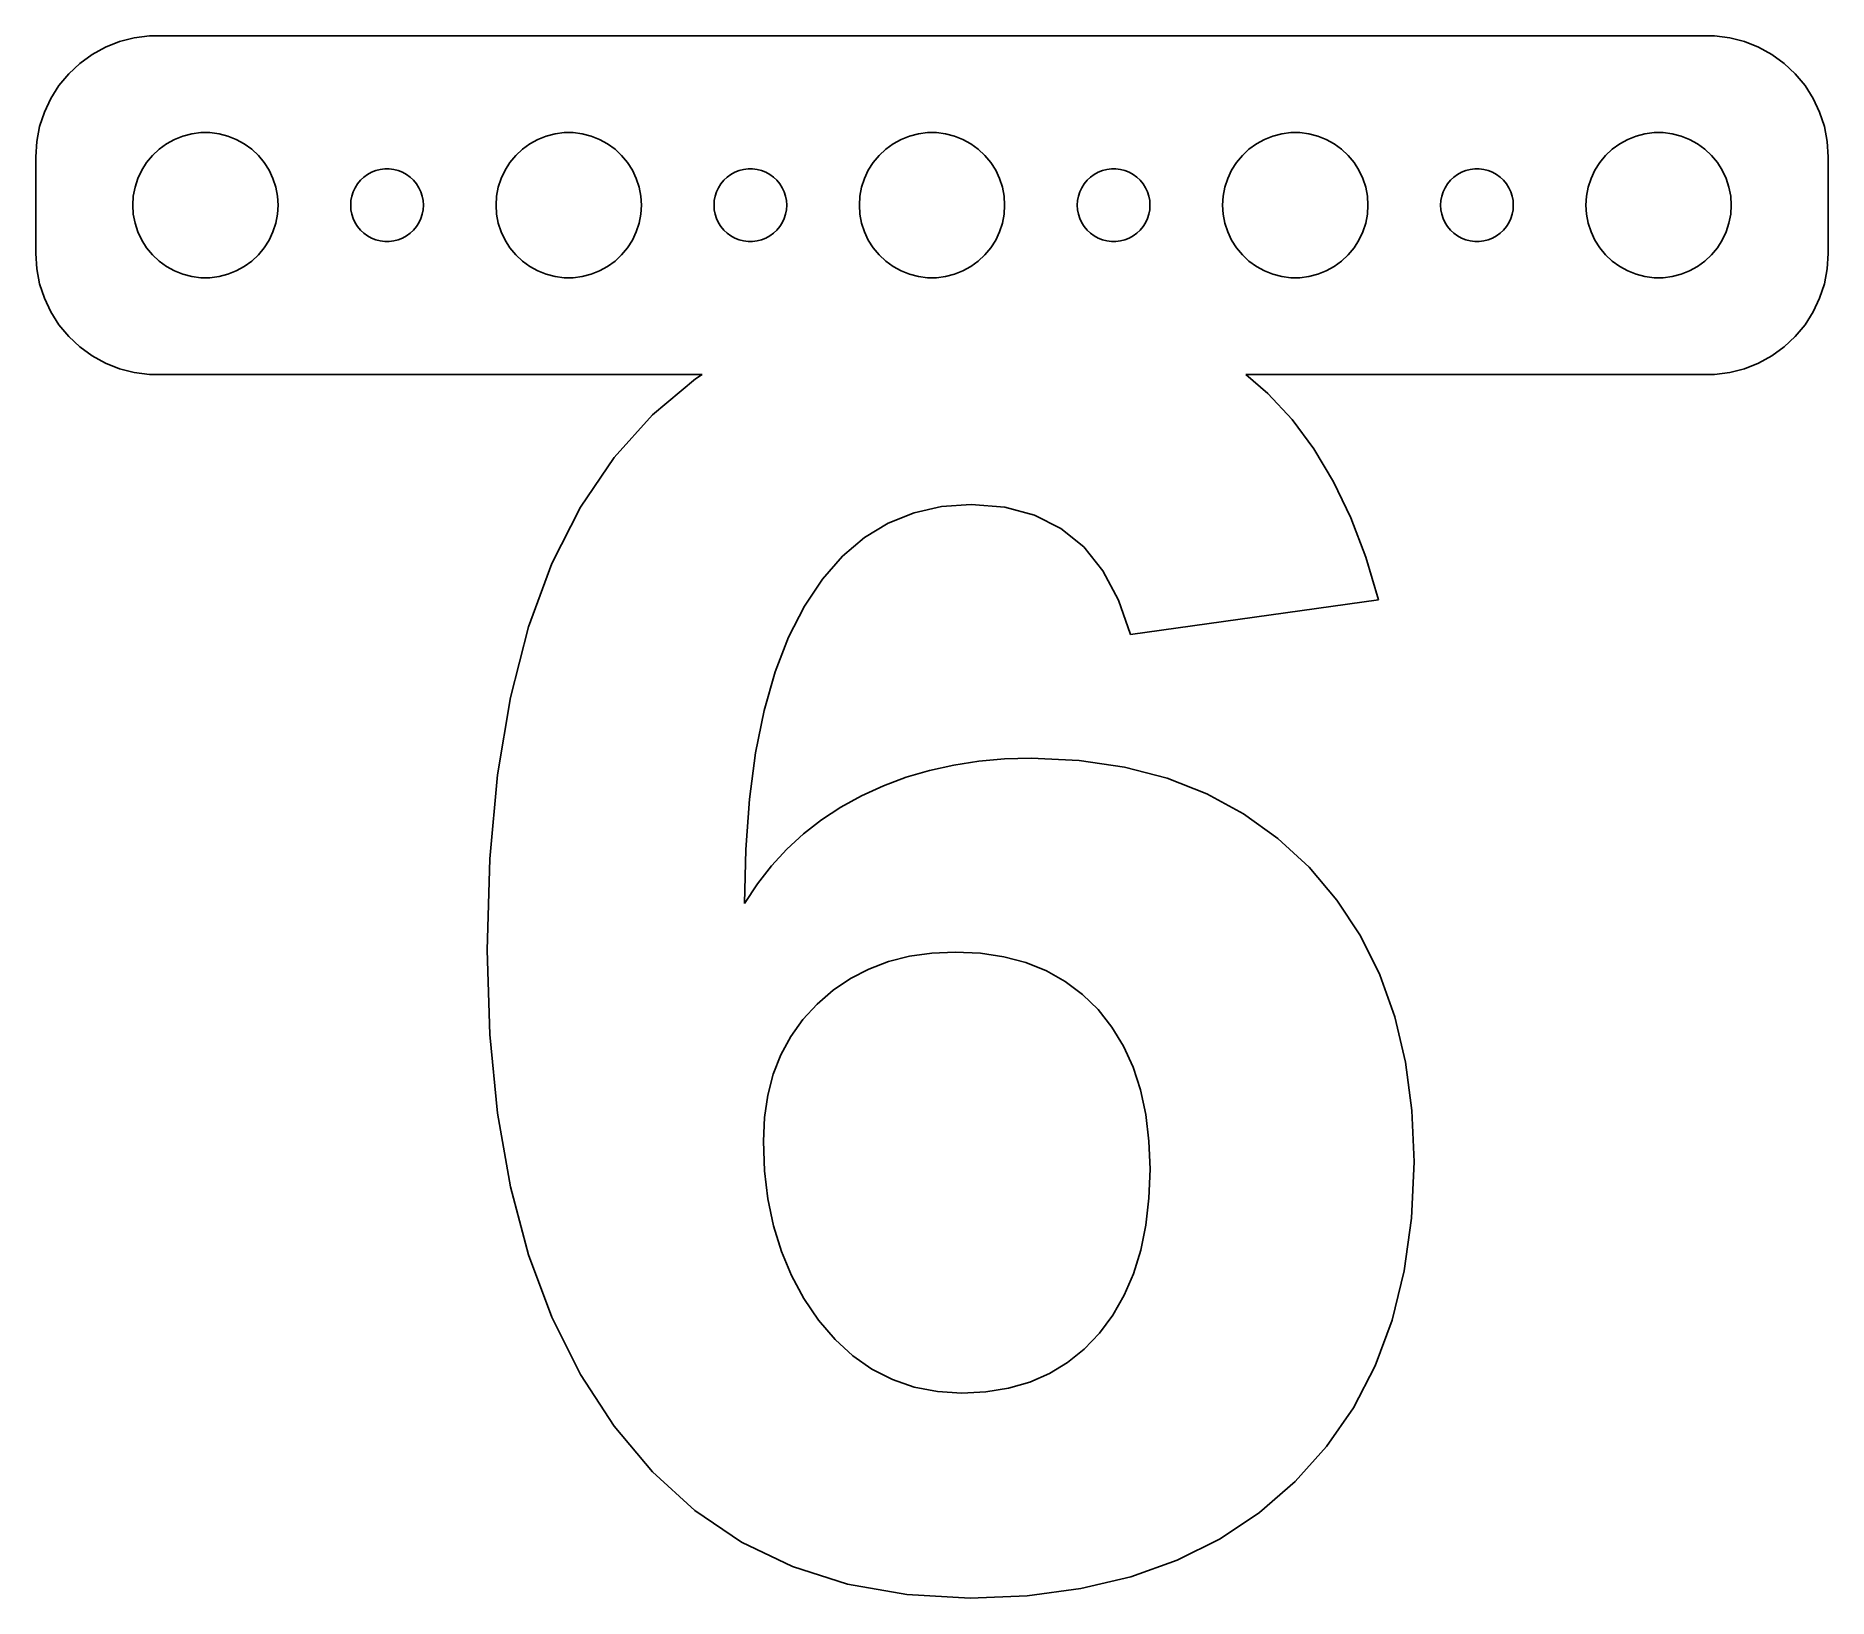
# Model space of a CAD drawing. Header units: metres. Extents: x -37 to 37, y -57.5 to 7.
import ezdxf

# ---------------------------------------------------------------- set-up
doc = ezdxf.new("R2010")
doc.units = ezdxf.units.M

msp = doc.modelspace()

# ---------------------------------------------------------------- linework, layer by layer
for p, q in [((-33.5451, 6.75528), (-34.1289, 6.52412)), ((-32.9369, 6.91142), (-33.5451, 6.75528)), ((-32.3139, 6.99013), (-32.9369, 6.91142)), ((32.3139, 6.99013), (-32.3139, 6.99013)), ((32.9369, 6.91142), (32.3139, 6.99013)), ((33.5451, 6.75528), (32.9369, 6.91142)), ((34.1289, 6.52412), (33.5451, 6.75528)), ((-34.6791, 6.22163), (-35.1871, 5.85255)), ((-34.1289, 6.52412), (-34.6791, 6.22163)), ((34.6791, 6.22163), (34.1289, 6.52412)), ((35.1871, 5.85255), (34.6791, 6.22163)), ((-35.6448, 5.42273), (-36.0451, 4.93892)), ((-35.1871, 5.85255), (-35.6448, 5.42273)), ((35.6448, 5.42273), (35.1871, 5.85255)), ((36.0451, 4.93892), (35.6448, 5.42273)), ((-36.0451, 4.93892), (-36.3815, 4.40877)), ((36.3815, 4.40877), (36.0451, 4.93892)), ((-36.6489, 3.84062), (-36.8429, 3.24344)), ((-36.3815, 4.40877), (-36.6489, 3.84062)), ((36.6489, 3.84062), (36.3815, 4.40877)), ((36.8429, 3.24344), (36.6489, 3.84062)), ((-36.8429, 3.24344), (-36.9606, 2.62666)), ((-30.5621, 2.94685), (-30.1884, 2.99408)), ((-30.1884, 2.99408), (-29.8116, 2.99408)), ((-29.8116, 2.99408), (-29.4379, 2.94685)), ((-15.5621, 2.94685), (-15.1884, 2.99408)), ((-15.1884, 2.99408), (-14.8116, 2.99408)), ((-14.8116, 2.99408), (-14.4379, 2.94685)), ((-0.562134, 2.94685), (-0.18837, 2.99408)), ((-0.18837, 2.99408), (0.18837, 2.99408)), ((0.18837, 2.99408), (0.562134, 2.94685)), ((14.4379, 2.94685), (14.8116, 2.99408)), ((14.8116, 2.99408), (15.1884, 2.99408)), ((15.1884, 2.99408), (15.5621, 2.94685)), ((29.4379, 2.94685), (29.8116, 2.99408)), ((29.8116, 2.99408), (30.1884, 2.99408)), ((30.1884, 2.99408), (30.5621, 2.94685)), ((36.9606, 2.62666), (36.8429, 3.24344)), ((-36.9606, 2.62666), (-37, 2)), ((-32.1869, 2.05363), (-31.9123, 2.31154)), ((-31.9123, 2.31154), (-31.6075, 2.53297)), ((-31.6075, 2.53297), (-31.2773, 2.71448)), ((-31.2773, 2.71448), (-30.927, 2.85316)), ((-30.927, 2.85316), (-30.5621, 2.94685)), ((-29.4379, 2.94685), (-29.0729, 2.85316)), ((-29.0729, 2.85316), (-28.7227, 2.71448)), ((-28.7227, 2.71448), (-28.3925, 2.53297)), ((-28.3925, 2.53297), (-28.0877, 2.31154)), ((-28.0877, 2.31154), (-27.8131, 2.05363)), ((-17.1869, 2.05363), (-16.9123, 2.31154)), ((-16.9123, 2.31154), (-16.6075, 2.53297)), ((-16.6075, 2.53297), (-16.2773, 2.71448)), ((-16.2773, 2.71448), (-15.927, 2.85316)), ((-15.927, 2.85316), (-15.5621, 2.94685)), ((-14.4379, 2.94685), (-14.0729, 2.85316)), ((-14.0729, 2.85316), (-13.7227, 2.71448)), ((-13.7227, 2.71448), (-13.3925, 2.53297)), ((-13.3925, 2.53297), (-13.0877, 2.31154)), ((-13.0877, 2.31154), (-12.8131, 2.05363)), ((-2.1869, 2.05363), (-1.91226, 2.31154)), ((-1.91226, 2.31154), (-1.60747, 2.53297)), ((-1.60747, 2.53297), (-1.27733, 2.71448)), ((-1.27733, 2.71448), (-0.927048, 2.85316)), ((-0.927048, 2.85316), (-0.562134, 2.94685)), ((0.562134, 2.94685), (0.927048, 2.85316)), ((0.927048, 2.85316), (1.27733, 2.71448)), ((1.27733, 2.71448), (1.60747, 2.53297)), ((1.60747, 2.53297), (1.91226, 2.31154)), ((1.91226, 2.31154), (2.1869, 2.05363)), ((12.8131, 2.05363), (13.0877, 2.31154)), ((13.0877, 2.31154), (13.3925, 2.53297)), ((13.3925, 2.53297), (13.7227, 2.71448)), ((13.7227, 2.71448), (14.0729, 2.85316)), ((14.0729, 2.85316), (14.4379, 2.94685)), ((15.5621, 2.94685), (15.927, 2.85316)), ((15.927, 2.85316), (16.2773, 2.71448)), ((16.2773, 2.71448), (16.6075, 2.53297)), ((16.6075, 2.53297), (16.9123, 2.31154)), ((16.9123, 2.31154), (17.1869, 2.05363)), ((27.8131, 2.05363), (28.0877, 2.31154)), ((28.0877, 2.31154), (28.3925, 2.53297)), ((28.3925, 2.53297), (28.7227, 2.71448)), ((28.7227, 2.71448), (29.0729, 2.85316)), ((29.0729, 2.85316), (29.4379, 2.94685)), ((30.5621, 2.94685), (30.927, 2.85316)), ((30.927, 2.85316), (31.2773, 2.71448)), ((31.2773, 2.71448), (31.6075, 2.53297)), ((31.6075, 2.53297), (31.9123, 2.31154)), ((31.9123, 2.31154), (32.1869, 2.05363)), ((37, 2), (36.9606, 2.62666)), ((-37, 2), (-37, -2)), ((-32.6289, 1.44525), (-32.427, 1.76335)), ((-32.427, 1.76335), (-32.1869, 2.05363)), ((-27.8131, 2.05363), (-27.5729, 1.76335)), ((-27.5729, 1.76335), (-27.3711, 1.44525)), ((-22.7811, 1.47342), (-22.5942, 1.49704)), ((-22.5942, 1.49704), (-22.4058, 1.49704)), ((-22.4058, 1.49704), (-22.2189, 1.47342)), ((-17.6289, 1.44525), (-17.427, 1.76335)), ((-17.427, 1.76335), (-17.1869, 2.05363)), ((-12.8131, 2.05363), (-12.5729, 1.76335)), ((-12.5729, 1.76335), (-12.3711, 1.44525)), ((-7.78107, 1.47342), (-7.59418, 1.49704)), ((-7.59418, 1.49704), (-7.40581, 1.49704)), ((-7.40581, 1.49704), (-7.21892, 1.47342)), ((-2.62891, 1.44525), (-2.42705, 1.76335)), ((-2.42705, 1.76335), (-2.1869, 2.05363)), ((2.1869, 2.05363), (2.42705, 1.76335)), ((2.42705, 1.76335), (2.62891, 1.44525)), ((7.21892, 1.47342), (7.40581, 1.49704)), ((7.40581, 1.49704), (7.59418, 1.49704)), ((7.59418, 1.49704), (7.78107, 1.47342)), ((12.3711, 1.44525), (12.5729, 1.76335)), ((12.5729, 1.76335), (12.8131, 2.05363)), ((17.1869, 2.05363), (17.427, 1.76335)), ((17.427, 1.76335), (17.6289, 1.44525)), ((22.2189, 1.47342), (22.4058, 1.49704)), ((22.4058, 1.49704), (22.5942, 1.49704)), ((22.5942, 1.49704), (22.7811, 1.47342)), ((27.3711, 1.44525), (27.5729, 1.76335)), ((27.5729, 1.76335), (27.8131, 2.05363)), ((32.1869, 2.05363), (32.427, 1.76335)), ((32.427, 1.76335), (32.6289, 1.44525)), ((37, -2), (37, 2)), ((-32.9763, 0.375992), (-32.9057, 0.746063)), ((-32.9057, 0.746063), (-32.7893, 1.10437)), ((-32.7893, 1.10437), (-32.6289, 1.44525)), ((-27.3711, 1.44525), (-27.2107, 1.10437)), ((-27.2107, 1.10437), (-27.0942, 0.746063)), ((-27.0942, 0.746063), (-27.0237, 0.375992)), ((-23.8145, 0.722626), (-23.7135, 0.881668)), ((-23.7135, 0.881668), (-23.5934, 1.02681)), ((-23.5934, 1.02681), (-23.4561, 1.15576)), ((-23.4561, 1.15576), (-23.3037, 1.26648)), ((-23.3037, 1.26648), (-23.1387, 1.35724)), ((-23.1387, 1.35724), (-22.9635, 1.42657)), ((-22.9635, 1.42657), (-22.7811, 1.47342)), ((-22.2189, 1.47342), (-22.0365, 1.42657)), ((-22.0365, 1.42657), (-21.8613, 1.35724)), ((-21.8613, 1.35724), (-21.6963, 1.26648)), ((-21.6963, 1.26648), (-21.5439, 1.15576)), ((-21.5439, 1.15576), (-21.4065, 1.02681)), ((-21.4065, 1.02681), (-21.2865, 0.881668)), ((-21.2865, 0.881668), (-21.1855, 0.722626)), ((-17.9763, 0.375992), (-17.9057, 0.746063)), ((-17.9057, 0.746063), (-17.7893, 1.10437)), ((-17.7893, 1.10437), (-17.6289, 1.44525)), ((-12.3711, 1.44525), (-12.2107, 1.10437)), ((-12.2107, 1.10437), (-12.0942, 0.746063)), ((-12.0942, 0.746063), (-12.0237, 0.375992)), ((-8.81445, 0.722626), (-8.71352, 0.881668)), ((-8.71352, 0.881668), (-8.59344, 1.02681)), ((-8.59344, 1.02681), (-8.45613, 1.15576)), ((-8.45613, 1.15576), (-8.30373, 1.26648)), ((-8.30373, 1.26648), (-8.13866, 1.35724)), ((-8.13866, 1.35724), (-7.96352, 1.42657)), ((-7.96352, 1.42657), (-7.78107, 1.47342)), ((-7.21892, 1.47342), (-7.03647, 1.42657)), ((-7.03647, 1.42657), (-6.86133, 1.35724)), ((-6.86133, 1.35724), (-6.69626, 1.26648)), ((-6.69626, 1.26648), (-6.54385, 1.15576)), ((-6.54385, 1.15576), (-6.40654, 1.02681)), ((-6.40654, 1.02681), (-6.28647, 0.881668)), ((-6.28647, 0.881668), (-6.18553, 0.722626)), ((-2.97633, 0.375992), (-2.90575, 0.746063)), ((-2.90575, 0.746063), (-2.78932, 1.10437)), ((-2.78932, 1.10437), (-2.62891, 1.44525)), ((2.62891, 1.44525), (2.78932, 1.10437)), ((2.78932, 1.10437), (2.90575, 0.746063)), ((2.90575, 0.746063), (2.97633, 0.375992)), ((6.18553, 0.722626), (6.28647, 0.881668)), ((6.28647, 0.881668), (6.40654, 1.02681)), ((6.40654, 1.02681), (6.54385, 1.15576)), ((6.54385, 1.15576), (6.69626, 1.26648)), ((6.69626, 1.26648), (6.86133, 1.35724)), ((6.86133, 1.35724), (7.03647, 1.42657)), ((7.03647, 1.42657), (7.21892, 1.47342)), ((7.78107, 1.47342), (7.96352, 1.42657)), ((7.96352, 1.42657), (8.13866, 1.35724)), ((8.13866, 1.35724), (8.30373, 1.26648)), ((8.30373, 1.26648), (8.45613, 1.15576)), ((8.45613, 1.15576), (8.59344, 1.02681)), ((8.59344, 1.02681), (8.71352, 0.881668)), ((8.71352, 0.881668), (8.81445, 0.722626)), ((12.0237, 0.375992), (12.0942, 0.746063)), ((12.0942, 0.746063), (12.2107, 1.10437)), ((12.2107, 1.10437), (12.3711, 1.44525)), ((17.6289, 1.44525), (17.7893, 1.10437)), ((17.7893, 1.10437), (17.9057, 0.746063)), ((17.9057, 0.746063), (17.9763, 0.375992)), ((21.1855, 0.722626), (21.2865, 0.881668)), ((21.2865, 0.881668), (21.4065, 1.02681)), ((21.4065, 1.02681), (21.5439, 1.15576)), ((21.5439, 1.15576), (21.6963, 1.26648)), ((21.6963, 1.26648), (21.8613, 1.35724)), ((21.8613, 1.35724), (22.0365, 1.42657)), ((22.0365, 1.42657), (22.2189, 1.47342)), ((22.7811, 1.47342), (22.9635, 1.42657)), ((22.9635, 1.42657), (23.1387, 1.35724)), ((23.1387, 1.35724), (23.3037, 1.26648)), ((23.3037, 1.26648), (23.4561, 1.15576)), ((23.4561, 1.15576), (23.5934, 1.02681)), ((23.5934, 1.02681), (23.7135, 0.881668)), ((23.7135, 0.881668), (23.8145, 0.722626)), ((27.0237, 0.375992), (27.0942, 0.746063)), ((27.0942, 0.746063), (27.2107, 1.10437)), ((27.2107, 1.10437), (27.3711, 1.44525)), ((32.6289, 1.44525), (32.7893, 1.10437)), ((32.7893, 1.10437), (32.9057, 0.746063)), ((32.9057, 0.746063), (32.9763, 0.375992)), ((-33, 0), (-32.9763, 0.375992)), ((-32.9763, -0.375992), (-33, 0)), ((-27.0237, 0.375992), (-27, 0)), ((-27, 0), (-27.0237, -0.375992)), ((-24, 0), (-23.9882, 0.187988)), ((-23.9882, -0.187988), (-24, 0)), ((-23.9882, 0.187988), (-23.9529, 0.373032)), ((-23.9529, 0.373032), (-23.8947, 0.552185)), ((-23.8947, 0.552185), (-23.8145, 0.722626)), ((-21.1855, 0.722626), (-21.1053, 0.552185)), ((-21.1053, 0.552185), (-21.0471, 0.373032)), ((-21.0471, 0.373032), (-21.0118, 0.187988)), ((-21.0118, 0.187988), (-21, 0)), ((-21, 0), (-21.0118, -0.187988)), ((-18, 0), (-17.9763, 0.375992)), ((-17.9763, -0.375992), (-18, 0)), ((-12.0237, 0.375992), (-12, 0)), ((-12, 0), (-12.0237, -0.375992)), ((-9, 0), (-8.98816, 0.187988)), ((-8.98816, -0.187988), (-9, 0)), ((-8.98816, 0.187988), (-8.95287, 0.373032)), ((-8.95287, 0.373032), (-8.89465, 0.552185)), ((-8.89465, 0.552185), (-8.81445, 0.722626)), ((-6.18553, 0.722626), (-6.10533, 0.552185)), ((-6.10533, 0.552185), (-6.04712, 0.373032)), ((-6.04712, 0.373032), (-6.01183, 0.187988)), ((-6.01183, 0.187988), (-6, 0)), ((-6, 0), (-6.01183, -0.187988)), ((-3, 0), (-2.97633, 0.375992)), ((-2.97633, -0.375992), (-3, 0)), ((2.97633, 0.375992), (3, 0)), ((3, 0), (2.97633, -0.375992)), ((6, 0), (6.01183, 0.187988)), ((6.01183, -0.187988), (6, 0)), ((6.01183, 0.187988), (6.04712, 0.373032)), ((6.04712, 0.373032), (6.10533, 0.552185)), ((6.10533, 0.552185), (6.18553, 0.722626)), ((8.81445, 0.722626), (8.89465, 0.552185)), ((8.89465, 0.552185), (8.95287, 0.373032)), ((8.95287, 0.373032), (8.98816, 0.187988)), ((8.98816, 0.187988), (9, 0)), ((9, 0), (8.98816, -0.187988)), ((12, 0), (12.0237, 0.375992)), ((12.0237, -0.375992), (12, 0)), ((17.9763, 0.375992), (18, 0)), ((18, 0), (17.9763, -0.375992)), ((21, 0), (21.0118, 0.187988)), ((21.0118, -0.187988), (21, 0)), ((21.0118, 0.187988), (21.0471, 0.373032)), ((21.0471, 0.373032), (21.1053, 0.552185)), ((21.1053, 0.552185), (21.1855, 0.722626)), ((23.8145, 0.722626), (23.8947, 0.552185)), ((23.8947, 0.552185), (23.9529, 0.373032)), ((23.9529, 0.373032), (23.9882, 0.187988)), ((23.9882, 0.187988), (24, 0)), ((24, 0), (23.9882, -0.187988)), ((27, 0), (27.0237, 0.375992)), ((27.0237, -0.375992), (27, 0)), ((32.9763, 0.375992), (33, 0)), ((33, 0), (32.9763, -0.375992)), ((-32.9057, -0.746063), (-32.9763, -0.375992)), ((-27.0237, -0.375992), (-27.0942, -0.746063)), ((-23.9529, -0.373032), (-23.9882, -0.187988)), ((-23.8947, -0.552185), (-23.9529, -0.373032)), ((-23.8145, -0.722626), (-23.8947, -0.552185)), ((-23.7135, -0.881668), (-23.8145, -0.722626)), ((-21.1855, -0.722626), (-21.2865, -0.881668)), ((-21.1053, -0.552185), (-21.1855, -0.722626)), ((-21.0471, -0.373032), (-21.1053, -0.552185)), ((-21.0118, -0.187988), (-21.0471, -0.373032)), ((-17.9057, -0.746063), (-17.9763, -0.375992)), ((-12.0237, -0.375992), (-12.0942, -0.746063)), ((-8.95287, -0.373032), (-8.98816, -0.187988)), ((-8.89465, -0.552185), (-8.95287, -0.373032)), ((-8.81445, -0.722626), (-8.89465, -0.552185)), ((-8.71352, -0.881668), (-8.81445, -0.722626)), ((-6.18553, -0.722626), (-6.28647, -0.881668)), ((-6.10533, -0.552185), (-6.18553, -0.722626)), ((-6.04712, -0.373032), (-6.10533, -0.552185)), ((-6.01183, -0.187988), (-6.04712, -0.373032)), ((-2.90575, -0.746063), (-2.97633, -0.375992)), ((2.97633, -0.375992), (2.90575, -0.746063)), ((6.04712, -0.373032), (6.01183, -0.187988)), ((6.10533, -0.552185), (6.04712, -0.373032)), ((6.18553, -0.722626), (6.10533, -0.552185)), ((6.28647, -0.881668), (6.18553, -0.722626)), ((8.81445, -0.722626), (8.71352, -0.881668)), ((8.89465, -0.552185), (8.81445, -0.722626)), ((8.95287, -0.373032), (8.89465, -0.552185)), ((8.98816, -0.187988), (8.95287, -0.373032)), ((12.0942, -0.746063), (12.0237, -0.375992)), ((17.9763, -0.375992), (17.9057, -0.746063)), ((21.0471, -0.373032), (21.0118, -0.187988)), ((21.1053, -0.552185), (21.0471, -0.373032)), ((21.1855, -0.722626), (21.1053, -0.552185)), ((21.2865, -0.881668), (21.1855, -0.722626)), ((23.8145, -0.722626), (23.7135, -0.881668)), ((23.8947, -0.552185), (23.8145, -0.722626)), ((23.9529, -0.373032), (23.8947, -0.552185)), ((23.9882, -0.187988), (23.9529, -0.373032)), ((27.0942, -0.746063), (27.0237, -0.375992)), ((32.9763, -0.375992), (32.9057, -0.746063)), ((-32.7893, -1.10437), (-32.9057, -0.746063)), ((-32.6289, -1.44525), (-32.7893, -1.10437)), ((-32.427, -1.76335), (-32.6289, -1.44525)), ((-27.3711, -1.44525), (-27.5729, -1.76335)), ((-27.2107, -1.10437), (-27.3711, -1.44525)), ((-27.0942, -0.746063), (-27.2107, -1.10437)), ((-23.5934, -1.02681), (-23.7135, -0.881668)), ((-23.4561, -1.15576), (-23.5934, -1.02681)), ((-23.3037, -1.26648), (-23.4561, -1.15576)), ((-23.1387, -1.35724), (-23.3037, -1.26648)), ((-22.9635, -1.42657), (-23.1387, -1.35724)), ((-22.7811, -1.47342), (-22.9635, -1.42657)), ((-22.5942, -1.49704), (-22.7811, -1.47342)), ((-22.2189, -1.47342), (-22.4058, -1.49704)), ((-22.0365, -1.42657), (-22.2189, -1.47342)), ((-21.8613, -1.35724), (-22.0365, -1.42657)), ((-21.6963, -1.26648), (-21.8613, -1.35724)), ((-21.5439, -1.15576), (-21.6963, -1.26648)), ((-21.4065, -1.02681), (-21.5439, -1.15576)), ((-21.2865, -0.881668), (-21.4065, -1.02681)), ((-17.7893, -1.10437), (-17.9057, -0.746063)), ((-17.6289, -1.44525), (-17.7893, -1.10437)), ((-17.427, -1.76335), (-17.6289, -1.44525)), ((-12.3711, -1.44525), (-12.5729, -1.76335)), ((-12.2107, -1.10437), (-12.3711, -1.44525)), ((-12.0942, -0.746063), (-12.2107, -1.10437)), ((-8.59344, -1.02681), (-8.71352, -0.881668)), ((-8.45613, -1.15576), (-8.59344, -1.02681)), ((-8.30373, -1.26648), (-8.45613, -1.15576)), ((-8.13866, -1.35724), (-8.30373, -1.26648)), ((-7.96352, -1.42657), (-8.13866, -1.35724)), ((-7.78107, -1.47342), (-7.96352, -1.42657)), ((-7.59418, -1.49704), (-7.78107, -1.47342)), ((-7.21892, -1.47342), (-7.40581, -1.49704)), ((-7.03647, -1.42657), (-7.21892, -1.47342)), ((-6.86133, -1.35724), (-7.03647, -1.42657)), ((-6.69626, -1.26648), (-6.86133, -1.35724)), ((-6.54385, -1.15576), (-6.69626, -1.26648)), ((-6.40654, -1.02681), (-6.54385, -1.15576)), ((-6.28647, -0.881668), (-6.40654, -1.02681)), ((-2.78932, -1.10437), (-2.90575, -0.746063)), ((-2.62891, -1.44525), (-2.78932, -1.10437)), ((-2.42705, -1.76335), (-2.62891, -1.44525)), ((2.62891, -1.44525), (2.42705, -1.76335)), ((2.78932, -1.10437), (2.62891, -1.44525)), ((2.90575, -0.746063), (2.78932, -1.10437)), ((6.40654, -1.02681), (6.28647, -0.881668)), ((6.54385, -1.15576), (6.40654, -1.02681)), ((6.69626, -1.26648), (6.54385, -1.15576)), ((6.86133, -1.35724), (6.69626, -1.26648)), ((7.03647, -1.42657), (6.86133, -1.35724)), ((7.21892, -1.47342), (7.03647, -1.42657)), ((7.40581, -1.49704), (7.21892, -1.47342)), ((7.78107, -1.47342), (7.59418, -1.49704)), ((7.96352, -1.42657), (7.78107, -1.47342)), ((8.13866, -1.35724), (7.96352, -1.42657)), ((8.30373, -1.26648), (8.13866, -1.35724)), ((8.45613, -1.15576), (8.30373, -1.26648)), ((8.59344, -1.02681), (8.45613, -1.15576)), ((8.71352, -0.881668), (8.59344, -1.02681)), ((12.2107, -1.10437), (12.0942, -0.746063)), ((12.3711, -1.44525), (12.2107, -1.10437)), ((12.5729, -1.76335), (12.3711, -1.44525)), ((17.6289, -1.44525), (17.427, -1.76335)), ((17.7893, -1.10437), (17.6289, -1.44525)), ((17.9057, -0.746063), (17.7893, -1.10437)), ((21.4065, -1.02681), (21.2865, -0.881668)), ((21.5439, -1.15576), (21.4065, -1.02681)), ((21.6963, -1.26648), (21.5439, -1.15576)), ((21.8613, -1.35724), (21.6963, -1.26648)), ((22.0365, -1.42657), (21.8613, -1.35724)), ((22.2189, -1.47342), (22.0365, -1.42657)), ((22.4058, -1.49704), (22.2189, -1.47342)), ((22.7811, -1.47342), (22.5942, -1.49704)), ((22.9635, -1.42657), (22.7811, -1.47342)), ((23.1387, -1.35724), (22.9635, -1.42657)), ((23.3037, -1.26648), (23.1387, -1.35724)), ((23.4561, -1.15576), (23.3037, -1.26648)), ((23.5934, -1.02681), (23.4561, -1.15576)), ((23.7135, -0.881668), (23.5934, -1.02681)), ((27.2107, -1.10437), (27.0942, -0.746063)), ((27.3711, -1.44525), (27.2107, -1.10437)), ((27.5729, -1.76335), (27.3711, -1.44525)), ((32.6289, -1.44525), (32.427, -1.76335)), ((32.7893, -1.10437), (32.6289, -1.44525)), ((32.9057, -0.746063), (32.7893, -1.10437)), ((-37, -2), (-36.9606, -2.62666)), ((-32.1869, -2.05363), (-32.427, -1.76335)), ((-31.9123, -2.31154), (-32.1869, -2.05363)), ((-27.8131, -2.05363), (-28.0877, -2.31154)), ((-27.5729, -1.76335), (-27.8131, -2.05363)), ((-22.4058, -1.49704), (-22.5942, -1.49704)), ((-17.1869, -2.05363), (-17.427, -1.76335)), ((-16.9123, -2.31154), (-17.1869, -2.05363)), ((-12.8131, -2.05363), (-13.0877, -2.31154)), ((-12.5729, -1.76335), (-12.8131, -2.05363)), ((-7.40581, -1.49704), (-7.59418, -1.49704)), ((-2.1869, -2.05363), (-2.42705, -1.76335)), ((-1.91226, -2.31154), (-2.1869, -2.05363)), ((2.1869, -2.05363), (1.91226, -2.31154)), ((2.42705, -1.76335), (2.1869, -2.05363)), ((7.59418, -1.49704), (7.40581, -1.49704)), ((12.8131, -2.05363), (12.5729, -1.76335)), ((13.0877, -2.31154), (12.8131, -2.05363)), ((17.1869, -2.05363), (16.9123, -2.31154)), ((17.427, -1.76335), (17.1869, -2.05363)), ((22.5942, -1.49704), (22.4058, -1.49704)), ((27.8131, -2.05363), (27.5729, -1.76335)), ((28.0877, -2.31154), (27.8131, -2.05363)), ((32.1869, -2.05363), (31.9123, -2.31154)), ((32.427, -1.76335), (32.1869, -2.05363)), ((36.9606, -2.62666), (37, -2)), ((-36.9606, -2.62666), (-36.8429, -3.24344)), ((-31.6075, -2.53297), (-31.9123, -2.31154)), ((-31.2773, -2.71448), (-31.6075, -2.53297)), ((-30.927, -2.85316), (-31.2773, -2.71448)), ((-30.5621, -2.94685), (-30.927, -2.85316)), ((-30.1884, -2.99408), (-30.5621, -2.94685)), ((-29.4379, -2.94685), (-29.8116, -2.99408)), ((-29.0729, -2.85316), (-29.4379, -2.94685)), ((-28.7227, -2.71448), (-29.0729, -2.85316)), ((-28.3925, -2.53297), (-28.7227, -2.71448)), ((-28.0877, -2.31154), (-28.3925, -2.53297)), ((-16.6075, -2.53297), (-16.9123, -2.31154)), ((-16.2773, -2.71448), (-16.6075, -2.53297)), ((-15.927, -2.85316), (-16.2773, -2.71448)), ((-15.5621, -2.94685), (-15.927, -2.85316)), ((-15.1884, -2.99408), (-15.5621, -2.94685)), ((-14.4379, -2.94685), (-14.8116, -2.99408)), ((-14.0729, -2.85316), (-14.4379, -2.94685)), ((-13.7227, -2.71448), (-14.0729, -2.85316)), ((-13.3925, -2.53297), (-13.7227, -2.71448)), ((-13.0877, -2.31154), (-13.3925, -2.53297)), ((-1.60747, -2.53297), (-1.91226, -2.31154)), ((-1.27733, -2.71448), (-1.60747, -2.53297)), ((-0.927048, -2.85316), (-1.27733, -2.71448)), ((-0.562134, -2.94685), (-0.927048, -2.85316)), ((-0.18837, -2.99408), (-0.562134, -2.94685)), ((0.562134, -2.94685), (0.18837, -2.99408)), ((0.927048, -2.85316), (0.562134, -2.94685)), ((1.27733, -2.71448), (0.927048, -2.85316)), ((1.60747, -2.53297), (1.27733, -2.71448)), ((1.91226, -2.31154), (1.60747, -2.53297)), ((13.3925, -2.53297), (13.0877, -2.31154)), ((13.7227, -2.71448), (13.3925, -2.53297)), ((14.0729, -2.85316), (13.7227, -2.71448)), ((14.4379, -2.94685), (14.0729, -2.85316)), ((14.8116, -2.99408), (14.4379, -2.94685)), ((15.5621, -2.94685), (15.1884, -2.99408)), ((15.927, -2.85316), (15.5621, -2.94685)), ((16.2773, -2.71448), (15.927, -2.85316)), ((16.6075, -2.53297), (16.2773, -2.71448)), ((16.9123, -2.31154), (16.6075, -2.53297)), ((28.3925, -2.53297), (28.0877, -2.31154)), ((28.7227, -2.71448), (28.3925, -2.53297)), ((29.0729, -2.85316), (28.7227, -2.71448)), ((29.4379, -2.94685), (29.0729, -2.85316)), ((29.8116, -2.99408), (29.4379, -2.94685)), ((30.5621, -2.94685), (30.1884, -2.99408)), ((30.927, -2.85316), (30.5621, -2.94685)), ((31.2773, -2.71448), (30.927, -2.85316)), ((31.6075, -2.53297), (31.2773, -2.71448)), ((31.9123, -2.31154), (31.6075, -2.53297)), ((36.8429, -3.24344), (36.9606, -2.62666)), ((-36.8429, -3.24344), (-36.6489, -3.84062)), ((-29.8116, -2.99408), (-30.1884, -2.99408)), ((-14.8116, -2.99408), (-15.1884, -2.99408)), ((0.18837, -2.99408), (-0.18837, -2.99408)), ((15.1884, -2.99408), (14.8116, -2.99408)), ((30.1884, -2.99408), (29.8116, -2.99408)), ((36.6489, -3.84062), (36.8429, -3.24344)), ((-36.6489, -3.84062), (-36.3815, -4.40877)), ((-36.3815, -4.40877), (-36.0451, -4.93892)), ((36.0451, -4.93892), (36.3815, -4.40877)), ((36.3815, -4.40877), (36.6489, -3.84062)), ((-36.0451, -4.93892), (-35.6448, -5.42273)), ((35.6448, -5.42273), (36.0451, -4.93892)), ((-35.6448, -5.42273), (-35.1871, -5.85255)), ((-35.1871, -5.85255), (-34.6791, -6.22163)), ((34.6791, -6.22163), (35.1871, -5.85255)), ((35.1871, -5.85255), (35.6448, -5.42273)), ((-34.6791, -6.22163), (-34.1289, -6.52412)), ((-34.1289, -6.52412), (-33.5451, -6.75528)), ((33.5451, -6.75528), (34.1289, -6.52412)), ((34.1289, -6.52412), (34.6791, -6.22163)), ((-33.5451, -6.75528), (-32.9369, -6.91142)), ((-32.9369, -6.91142), (-32.3139, -6.99013)), ((-32.3139, -6.99013), (-9.48764, -6.99013)), ((-9.76753, -7.16487), (-11.5397, -8.65738)), ((-9.48764, -6.99013), (-9.76753, -7.16487)), ((13.8646, -7.76733), (12.96, -6.99013)), ((12.96, -6.99013), (32.3139, -6.99013)), ((32.3139, -6.99013), (32.9369, -6.91142)), ((32.9369, -6.91142), (33.5451, -6.75528)), ((14.8645, -8.84566), (13.8646, -7.76733)), ((-11.5397, -8.65738), (-13.1281, -10.4213)), ((15.769, -10.0612), (14.8645, -8.84566)), ((16.578, -11.4141), (15.769, -10.0612)), ((-13.1281, -10.4213), (-14.5176, -12.4642)), ((17.2915, -12.9042), (16.578, -11.4141)), ((-14.5176, -12.4642), (-15.6933, -14.7944)), ((-0.741943, -12.6959), (0.398743, -12.4391)), ((0.398743, -12.4391), (1.61835, -12.3536)), ((1.61835, -12.3536), (3.00194, -12.4632)), ((3.00194, -12.4632), (4.23723, -12.7922)), ((-2.78668, -13.7231), (-1.80376, -13.1239)), ((-1.80376, -13.1239), (-0.741943, -12.6959)), ((4.23723, -12.7922), (5.32423, -13.3404)), ((17.9096, -14.5316), (17.2915, -12.9042)), ((-3.69072, -14.4934), (-2.78668, -13.7231)), ((5.32423, -13.3404), (6.26294, -14.108)), ((-15.6933, -14.7944), (-16.6552, -17.4117)), ((-4.51585, -15.4349), (-3.69072, -14.4934)), ((6.26294, -14.108), (7.05336, -15.0948)), ((18.4322, -16.2962), (17.9096, -14.5316)), ((-5.2621, -16.5476), (-4.51585, -15.4349)), ((7.05336, -15.0948), (7.69548, -16.3009)), ((-5.91843, -17.8252), (-5.2621, -16.5476)), ((7.69548, -16.3009), (8.18932, -17.7264)), ((8.18932, -17.7264), (18.4322, -16.2962)), ((-16.6552, -17.4117), (-17.4033, -20.3162)), ((-6.47377, -19.2613), (-5.91843, -17.8252)), ((-6.92813, -20.8559), (-6.47377, -19.2613)), ((-17.4033, -20.3162), (-17.9377, -23.5078)), ((-7.28154, -22.6091), (-6.92813, -20.8559)), ((-7.53397, -24.5208), (-7.28154, -22.6091)), ((2.9933, -22.86), (1.9276, -22.9547)), ((4.09215, -22.8284), (2.9933, -22.86)), ((6.07761, -22.9204), (4.09215, -22.8284)), ((7.94791, -23.1961), (6.07761, -22.9204)), ((-17.9377, -23.5078), (-18.2584, -26.9866)), ((-1.07076, -23.6174), (-2.00395, -23.9646)), ((-0.104431, -23.3334), (-1.07076, -23.6174)), ((0.895004, -23.1125), (-0.104431, -23.3334)), ((1.9276, -22.9547), (0.895004, -23.1125)), ((9.70305, -23.6556), (7.94791, -23.1961)), ((11.343, -24.299), (9.70305, -23.6556)), ((-2.90402, -24.3749), (-3.75992, -24.8441)), ((-2.00395, -23.9646), (-2.90402, -24.3749)), ((12.8678, -25.1262), (11.343, -24.299)), ((-7.68542, -26.591), (-7.53397, -24.5208)), ((-3.75992, -24.8441), (-4.56059, -25.3687)), ((14.2775, -26.1372), (12.8678, -25.1262)), ((-4.56059, -25.3687), (-5.30608, -25.9484)), ((-7.7359, -28.8197), (-7.68542, -26.591)), ((-5.99635, -26.5834), (-6.63141, -27.2736)), ((-5.30608, -25.9484), (-5.99635, -26.5834)), ((15.5719, -27.332), (14.2775, -26.1372)), ((-18.2584, -26.9866), (-18.3653, -30.7526)), ((-6.63141, -27.2736), (-7.21126, -28.019)), ((16.7205, -28.6829), (15.5719, -27.332)), ((-7.21126, -28.019), (-7.7359, -28.8197)), ((17.6924, -30.1623), (16.7205, -28.6829)), ((18.4875, -31.7704), (17.6924, -30.1623)), ((-18.3653, -30.7526), (-18.2584, -34.2302)), ((-1.78996, -31.2242), (-0.924179, -31.0052)), ((-0.924179, -31.0052), (-0.007141, -30.8739)), ((-0.007141, -30.8739), (0.961136, -30.8301)), ((0.961136, -30.8301), (1.99966, -30.8786)), ((1.99966, -30.8786), (2.9727, -31.0242)), ((2.9727, -31.0242), (3.88025, -31.2668)), ((-3.36777, -31.9247), (-2.60449, -31.5307)), ((-2.60449, -31.5307), (-1.78996, -31.2242)), ((3.88025, -31.2668), (4.72231, -31.6064)), ((4.72231, -31.6064), (5.49886, -32.0431)), ((19.1059, -33.507), (18.4875, -31.7704)), ((-4.74055, -32.9756), (-4.07979, -32.4064)), ((-4.07979, -32.4064), (-3.36777, -31.9247)), ((5.49886, -32.0431), (6.20993, -32.5768)), ((-5.33018, -33.6164), (-4.74055, -32.9756)), ((6.20993, -32.5768), (6.85551, -33.2076)), ((6.85551, -33.2076), (7.42471, -33.9242)), ((-5.82909, -34.3133), (-5.33018, -33.6164)), ((7.42471, -33.9242), (7.90636, -34.7157)), ((19.5477, -35.3722), (19.1059, -33.507)), ((-18.2584, -34.2302), (-17.9377, -37.4845)), ((-6.23729, -35.0662), (-5.82909, -34.3133)), ((7.90636, -34.7157), (8.30043, -35.5821)), ((-6.55478, -35.8751), (-6.23729, -35.0662)), ((19.8127, -37.366), (19.5477, -35.3722)), ((-6.78156, -36.74), (-6.55478, -35.8751)), ((8.30043, -35.5821), (8.60692, -36.5235)), ((-6.91763, -37.661), (-6.78156, -36.74)), ((8.60692, -36.5235), (8.82585, -37.5399)), ((-17.9377, -37.4845), (-17.4033, -40.5157)), ((-6.96298, -38.638), (-6.91763, -37.661)), ((8.82585, -37.5399), (8.9572, -38.6311)), ((19.9011, -39.4884), (19.8127, -37.366)), ((-6.91644, -39.8583), (-6.96298, -38.638)), ((8.9572, -38.6311), (9.00099, -39.7973)), ((-6.77681, -41.0235), (-6.91644, -39.8583)), ((9.00099, -39.7973), (8.95839, -40.9861)), ((19.8009, -41.8119), (19.9011, -39.4884)), ((-17.4033, -40.5157), (-16.6552, -43.3236)), ((-6.5441, -42.1333), (-6.77681, -41.0235)), ((8.95839, -40.9861), (8.8306, -42.1007)), ((-6.21831, -43.188), (-6.5441, -42.1333)), ((8.8306, -42.1007), (8.6176, -43.1412)), ((19.5004, -43.9895), (19.8009, -41.8119)), ((-16.6552, -43.3236), (-15.6933, -45.9082)), ((-5.79942, -44.1874), (-6.21831, -43.188)), ((8.6176, -43.1412), (8.31941, -44.1075)), ((-5.28746, -45.1316), (-5.79942, -44.1874)), ((8.31941, -44.1075), (7.93602, -44.9996)), ((18.9995, -46.0211), (19.5004, -43.9895)), ((-4.68242, -46.0206), (-5.28746, -45.1316)), ((7.93602, -44.9996), (7.46744, -45.8177)), ((7.46744, -45.8177), (6.91365, -46.5615)), ((-15.6933, -45.9082), (-14.5176, -48.2697)), ((-4.0032, -46.8204), (-4.68242, -46.0206)), ((6.91365, -46.5615), (6.28651, -47.2178)), ((18.2982, -47.9068), (18.9995, -46.0211)), ((-3.26877, -47.4972), (-4.0032, -46.8204)), ((6.28651, -47.2178), (5.59785, -47.7732)), ((-2.4791, -48.0509), (-3.26877, -47.4972)), ((-1.6342, -48.4816), (-2.4791, -48.0509)), ((5.59785, -47.7732), (4.84769, -48.2276)), ((17.3966, -49.6466), (18.2982, -47.9068)), ((-14.5176, -48.2697), (-13.1281, -50.4079)), ((-0.734055, -48.7892), (-1.6342, -48.4816)), ((0.221298, -48.9738), (-0.734055, -48.7892)), ((3.16281, -48.8334), (2.2281, -48.9849)), ((4.03601, -48.581), (3.16281, -48.8334)), ((4.84769, -48.2276), (4.03601, -48.581)), ((1.23189, -49.0353), (0.221298, -48.9738)), ((2.2281, -48.9849), (1.23189, -49.0353)), ((16.2946, -51.2405), (17.3966, -49.6466)), ((-13.1281, -50.4079), (-11.5452, -52.2896)), ((14.9923, -52.6885), (16.2946, -51.2405)), ((-11.5452, -52.2896), (-9.78963, -53.8818)), ((13.5164, -53.9651), (14.9923, -52.6885)), ((-9.78963, -53.8818), (-7.86127, -55.1845)), ((11.8937, -55.0453), (13.5164, -53.9651)), ((-7.86127, -55.1845), (-5.76016, -56.1977)), ((10.1244, -55.9292), (11.8937, -55.0453)), ((-5.76016, -56.1977), (-3.48633, -56.9214)), ((8.20828, -56.6166), (10.1244, -55.9292)), ((-3.48633, -56.9214), (-1.03973, -57.3557)), ((6.14545, -57.1076), (8.20828, -56.6166)), ((-1.03973, -57.3557), (1.57959, -57.5004)), ((1.57959, -57.5004), (3.93588, -57.4022)), ((3.93588, -57.4022), (6.14545, -57.1076))]:
    msp.add_line(p, q)

doc.saveas('drawing.dxf')
